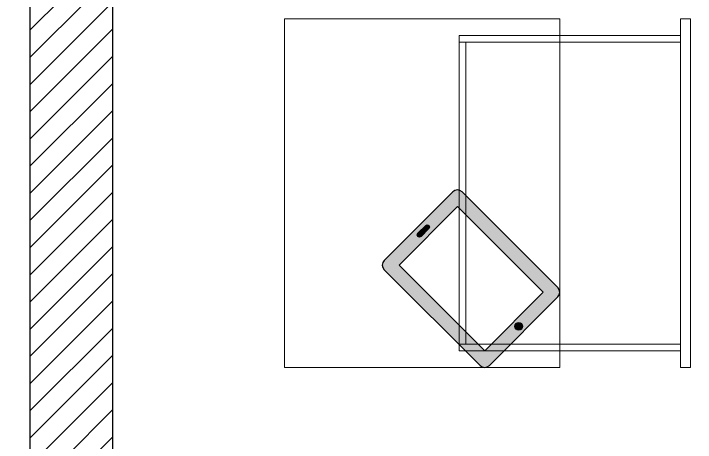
# Model space of a CAD drawing. Header units: millimetres. Extents: x 2038449 to 2043816, y 32056 to 43282.
# Drawn here: x 2038449 to 2039687, y 41635 to 42414 of the extents above; entities that cross this region are included whole.
import ezdxf

# ---------------------------------------------------------------- set-up
doc = ezdxf.new("R2010")
doc.units = ezdxf.units.MM
doc.header["$LTSCALE"] = 40
doc.linetypes.add('CONTINOUS', pattern=[0])
doc.layers.add('A-CARPET AREA', color=3, linetype='CONTINOUS', lineweight=0, true_color=0x0aff0a)
doc.layers.add('A-WALL', color=1, linetype='Continuous')
doc.layers.add('LENS-FURNITURE', color=13, linetype='Continuous', lineweight=9)
doc.layers.add('LN-HATCH', color=251, linetype='Continuous', lineweight=0)

# ---------------------------------------------------------------- blocks, each defined once
blk = doc.blocks.new('TRIAL SET CABINET 633x500')
at = {"layer": 'LENS-FURNITURE', "true_color": 0xc7c8ca}
h = blk.add_hatch(color=9, dxfattribs=at)
h.dxf.hatch_style = 1
edge = h.paths.add_edge_path()
edge.add_line((-8.54246803093703, -981.9670201920668), (115.9083254579454, -857.5162267031847))
edge.add_arc((107.4230440836399, -849.030945328879), 12.00000000009463, 315, 405)
edge.add_line((115.9083254579454, -840.5456639545736), (-58.03994271345434, -666.5973957831737))
edge.add_arc((-66.52522408775982, -675.0826771574792), 12.00000000009463, 45.00000000000002, 135)
edge.add_line((-75.01050546206531, -666.5973957831737), (-199.4612989509478, -791.0481892720562))
edge.add_arc((-190.9760175766423, -799.5334706454303), 11.99999999943607, 135.0000000031442, 225.0000000031442)
edge.add_line((-199.4612989500165, -808.0187520197359), (-25.5130307786167, -981.967020191136))
edge.add_arc((-17.02774940431143, -973.4817388177615), 11.99999999943609, 224.9999999968572, 314.9999999968573)
h.paths.add_polyline_path([(-17.02774940524252, -955.0969625067663), (89.03826777357607, -849.0309453279477), (-66.52522408775982, -693.4674534666119), (-172.5912412665784, -799.5334706454305)], flags=16)
edge = h.paths.add_edge_path(flags=16)
edge.add_line((-138.2965623782947, -741.9042679787381), (-124.1544267544522, -727.7621323548956))
edge.add_arc((-121.3259996296837, -730.5905594796641), 4.000000000031514, 45.00000000000051, 134.9999999999996, ccw=False)
edge.add_arc((-121.3259996296838, -730.5905594796641), 4.000000000031584, -45.000000000000625, 44.999999999999375, ccw=False)
edge.add_line((-118.4975725049153, -733.4189866044327), (-132.6397081287578, -747.561122228275))
edge.add_arc((-135.4681352535263, -744.7326951035067), 4.000000000031524, 225.0000000000006, 314.99999999999966, ccw=False)
edge.add_arc((-135.4681352535261, -744.7326951035066), 4.000000000031665, 135.0000000000006, 225.0000000000006, ccw=False)
edge = h.paths.add_edge_path(flags=16)
edge.add_arc((44.84409394953398, -910.9027886827243), 7, 0, 360)
at = {"layer": 'LENS-FURNITURE', "lineweight": 0, "true_color": 0x939598}
h = blk.add_hatch(dxfattribs=at)
h.set_pattern_fill('ANSI31', color=252, scale=10, angle=405)
h.set_pattern_definition([(90, (-3772352.875833935, -3684050.327587578), (-1.25, 2e-16), [])])
edge = h.paths.add_edge_path()
edge.add_line((-138.2965623782947, -741.9042679787381), (-124.1544267544522, -727.7621323548956))
edge.add_arc((-121.3259996296837, -730.5905594796641), 4.000000000031514, 45.00000000000051, 134.9999999999996, ccw=False)
edge.add_arc((-121.3259996296838, -730.5905594796641), 4.000000000031584, -45.000000000000625, 44.999999999999375, ccw=False)
edge.add_line((-118.4975725049153, -733.4189866044327), (-132.6397081287578, -747.561122228275))
edge.add_arc((-135.4681352535263, -744.7326951035067), 4.000000000031524, 225.0000000000006, 314.99999999999966, ccw=False)
edge.add_arc((-135.4681352535261, -744.7326951035066), 4.000000000031665, 135.0000000000006, 225.0000000000006, ccw=False)
edge = h.paths.add_edge_path()
edge.add_arc((44.84409394953398, -910.9027886827243), 7, 0, 360)
blk.add_circle((0, 0), 50.09224864585668)
at = {"layer": 'LENS-FURNITURE'}
blk.add_lwpolyline([(119.4230440827086, -352.4817388160154), (119.4230440827086, -985.4817388160156), (-380.5769559172913, -985.4817388160156), (-380.5769559172913, -352.4817388160154)], close=True, dxfattribs=at)
at = {"layer": 'LENS-FURNITURE', "color": 146, "true_color": 0x105689}
for points in [[(338.5359051078558, -352.4817388160154), (338.5359051078558, -985.4817388160156), (356.5359051078559, -985.4817388160156), (356.5359051078559, -352.4817388160154)], [(-63.4640948921442, -382.4817388160154), (-63.4640948921442, -394.4817388160154), (338.5359051078558, -394.4817388160154), (338.5359051078558, -382.4817388160154)], [(-63.4640948921442, -394.4817388160154), (-63.4640948921442, -943.4817388160153), (-51.4640948921442, -943.4817388160153), (-51.4640948921442, -394.4817388160154)], [(-63.4640948921442, -955.4817388160152), (-63.4640948921442, -943.4817388160153), (338.5359051078558, -943.4817388160153), (338.5359051078558, -955.4817388160152)]]:
    blk.add_lwpolyline(points, close=True, dxfattribs=at)
at = {"layer": 'LENS-FURNITURE', "color": 18, "lineweight": 30, "true_color": 0x000000}
for points in [[(-8.54246803093703, -981.9670201920668), (115.9083254579454, -857.5162267031847, 0.4142135623730951), (115.9083254579454, -840.5456639545736), (-58.03994271345434, -666.5973957831737, 0.4142135623730951), (-75.01050546206531, -666.5973957831737), (-199.4612989509478, -791.0481892720562, 0.4142135623730951), (-199.4612989500165, -808.0187520197359), (-25.51303077861669, -981.967020191136, 0.4142135623730951)], [(-138.2965623782947, -741.9042679787381), (-124.1544267544522, -727.7621323548956, -0.4142135623730951), (-118.4975725049153, -727.7621323548956), (-118.4975725049153, -727.7621323548956, -0.4142135623730951), (-118.4975725049153, -733.4189866044327), (-132.6397081287578, -747.561122228275, -0.4142135623730951), (-138.2965623782947, -747.561122228275), (-138.2965623782947, -747.561122228275, -0.4142135623730951)]]:
    blk.add_lwpolyline(points, format="xyb", close=True, dxfattribs=at)
blk.add_lwpolyline([(-17.02774940524252, -955.0969625067663), (89.03826777357607, -849.0309453279477), (-66.52522408775982, -693.4674534666119), (-172.5912412665784, -799.5334706454305)], close=True, dxfattribs=at)
blk.add_circle((44.84409394953398, -910.9027886827243), 7, dxfattribs=at)
blk = doc.blocks.new('A$C75d7f579')
at = {"layer": 'LN-HATCH'}
h = blk.add_hatch(dxfattribs=at)
h.set_pattern_fill('ANSI31', color=256, scale=11, angle=180)
h.set_pattern_definition([(225, (-4754922.427738208, -37144.14399658749), (24.69570433294018, -24.69570433294018), [])])
h.paths.add_polyline_path([(-461.7879389300942, 766.6144643893931), (-611.7879389300942, 766.6144643893931), (-611.7879389300942, -1510.385535610607), (-461.7879389300942, -1510.385535610607)])
h.paths.add_polyline_path([(-461.7879389300942, 3481.614464389394), (-611.7879389300942, 3481.614464389394), (-611.7879389300942, 1759.614464389393), (-461.7879389300942, 1759.614464389393)])
h.paths.add_polyline_path([(-431.5548087889328, 4805.360673162213), (-581.5963854761792, 4806.525108345726), (-610.1593850394711, 3929.28484471771), (-460.0976688303053, 3928.73894397798)])
h.paths.add_polyline_path([(-431.6030162842944, 7375.823397913016), (-581.6030162842943, 7375.823397913016), (-581.6030162842943, 5406.614464389393), (-431.6030162842944, 5406.296684778062)])
h.paths.add_polyline_path([(-461.7879389300942, -1998.385535610607), (-606.7879389300942, -1998.385535610607), (-606.7879389300942, -2618.385535610607), (-461.7879389300942, -2618.385535610607)])
at = {"layer": 'A-WALL'}
for p, q in [((-581.6030162842943, 5406.614464389393), (-581.6030162842943, 7375.823397913016)), ((-431.6030162842944, 5406.296684778062), (-431.6030162842944, 7375.823397913016))]:
    blk.add_line(p, q, dxfattribs=at)

msp = doc.modelspace()

# ---------------------------------------------------------------- linework, layer by layer
at = {"layer": 'A-CARPET AREA'}
msp.add_lwpolyline([(2043660.956932597, 36853.88502157951), (2043666.136893436, 39939.79555491757), (2043033.791118435, 39961.64542949596), (2043033.791118435, 41531.94382968152), (2042337.141855242, 41531.94382968152), (2042337.141855242, 41681.94382968152), (2043033.791118435, 41681.94382968152), (2043033.791118435, 43131.94382968152), (2041437.141855243, 43131.94382968152), (2041437.141855243, 41481.94382968152), (2041287.141855243, 41481.94382968152), (2041287.141855243, 43131.94382968152), (2038804.136893435, 43131.94382968152), (2038804.136893435, 42578.09395510313), (2038629.141855243, 42578.09395510313), (2038629.141855243, 40608.56724196819), (2038979.141855243, 40608.59201703883), (2038979.141855242, 40101.74848918669), (2038804.136893435, 40107.79555491756), (2038803.767582761, 40006.27637784375), (2038629.06903738, 40003.91424271509), (2038600.506037817, 39126.67397908709), (2038800.580854687, 39130.28217423038), (2038798.956932597, 38683.88502157951)], dxfattribs=at)

# ---------------------------------------------------------------- block references
msp.add_blockref('A$C75d7f579', (2039060.744871527, 35202.27055719012), dxfattribs=at)
at = {"layer": 'LENS-FURNITURE'}
msp.add_blockref('TRIAL SET CABINET 633x500', (2039321.536851975, 42756.94382968151), dxfattribs=at)

doc.saveas('drawing.dxf')
